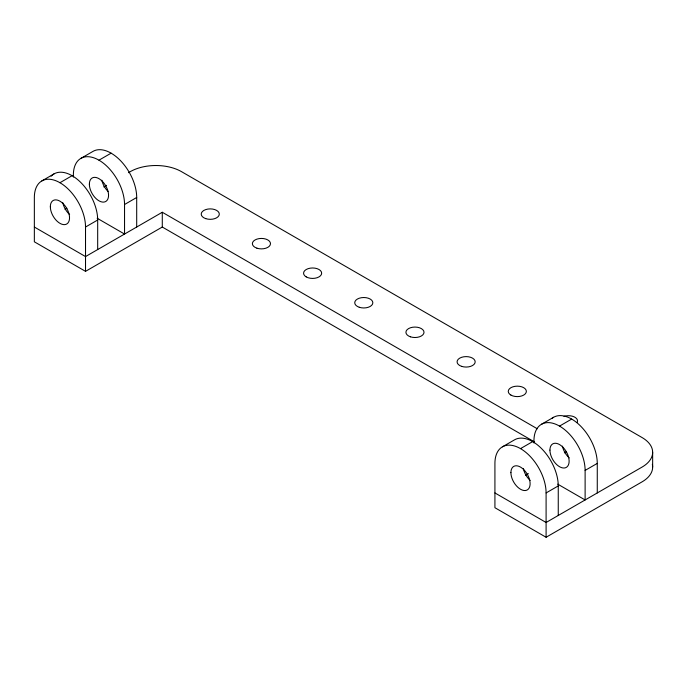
<?xml version="1.0" encoding="UTF-8"?>
<svg xmlns="http://www.w3.org/2000/svg" width="687" height="687" viewBox="0 0 687 687"><rect width="100%" height="100%" fill="white"/><g stroke="black" fill="none" stroke-linecap="round" stroke-linejoin="round"><path stroke-width="1.03" d="M41.847 180.921L53.998 173.905M80.868 158.396L93.02 151.372A36.188 20.893 60 0 1 120.903 161.067A36.188 20.893 60 0 1 136.696 197.487L136.696 227.036M534.555 441.956L162.287 227.036L85.523 271.348L34.35 241.807L34.35 197.487A36.188 20.893 60 0 1 59.941 182.716L72.092 175.7M73.372 177.066L73.372 174.962A36.188 20.893 60 0 1 98.962 160.183L111.114 153.167M65.033 209.32L66.888 208.247M103.806 186.933L106.545 185.353M128.478 172.686L130.307 171.638A36.188 20.893 0 0 1 181.48 171.638L642.053 437.542A36.188 20.893 0 0 1 642.053 467.091L546.096 522.489L494.923 492.94M85.523 271.348L85.523 227.028L97.683 220.012A36.188 20.893 60 0 0 79.786 181.505A36.188 20.893 60 0 0 51.13 176.198M97.133 218.226L124.545 234.052L124.545 204.503L136.696 197.487M537.337 428.791L162.287 212.257L85.523 256.577L34.35 227.036M502.42 446.833L514.572 439.817A36.188 20.893 60 0 1 542.455 449.504A36.188 20.893 60 0 1 558.256 485.924L558.256 515.473M541.442 424.3L553.593 417.284M652.341 464.36A36.188 20.893 0 0 1 642.053 481.862L546.096 537.26L494.923 507.719L494.923 463.399A36.188 20.893 60 0 1 520.514 448.62L532.665 441.604M533.945 442.978L533.945 440.865A36.188 20.893 60 0 1 559.536 426.095L571.687 419.079M525.607 475.224L528.389 473.626M564.379 452.845L566.2 451.788M546.096 537.26L546.096 492.94L558.256 485.924M557.707 484.129L585.118 499.956L585.118 470.415L597.269 463.399A36.188 20.893 60 0 0 580.438 425.914A36.188 20.893 60 0 0 552.09 418.314M652.65 452.321L652.65 467.091M597.269 463.399L597.269 492.94M162.287 212.257L162.287 227.036M97.683 220.012L97.683 249.561M563.967 416.399A9.043 5.221 0 0 1 573.997 416.777A9.043 5.221 0 0 1 577.226 422.273M530.184 480.419A13.568 7.832 60 0 1 523.4 468.671M98.962 160.183A36.188 20.893 60 0 1 124.545 204.503M108.031 191.424A13.568 7.832 60 0 1 101.848 180.226M569.205 457.894A13.568 7.832 60 0 1 562.421 446.138M520.514 448.62A36.188 20.893 60 0 1 546.096 492.94M559.536 426.095A36.188 20.893 60 0 1 585.118 470.415M59.941 182.716A36.188 20.893 60 0 1 85.523 227.028M69.61 214.507A13.568 7.832 60 0 1 62.826 202.759M510.913 395.077A9.043 5.221 0 0 0 526.053 392.732A9.043 5.221 0 0 0 514.975 386.334A9.043 5.221 0 0 0 510.913 395.077M461.612 366.36A9.043 5.221 0 0 0 475.181 361.834A9.043 5.221 0 0 0 461.612 357.309A9.043 5.221 0 0 0 461.612 366.36M205.739 218.629A9.043 5.221 0 0 0 219.308 214.104A9.043 5.221 0 0 0 205.739 209.587A9.043 5.221 0 0 0 205.739 218.629M410.44 336.81A9.043 5.221 0 0 0 424.008 332.285A9.043 5.221 0 0 0 410.44 327.768A9.043 5.221 0 0 0 410.44 336.81M359.267 307.269A9.043 5.221 0 0 0 372.835 302.744A9.043 5.221 0 0 0 359.267 298.218A9.043 5.221 0 0 0 359.267 307.269M306.213 276.887A9.043 5.221 0 0 0 321.353 274.551A9.043 5.221 0 0 0 310.275 268.153A9.043 5.221 0 0 0 306.213 276.887M256.912 248.179A9.043 5.221 0 0 0 270.489 243.653A9.043 5.221 0 0 0 256.912 239.128A9.043 5.221 0 0 0 256.912 248.179M510.913 472.63A13.568 7.832 60 0 0 525.306 490.535A13.568 7.832 60 0 0 525.306 471.342A13.568 7.832 60 0 0 510.913 472.63M549.935 450.097A13.568 7.832 60 0 0 564.328 468.002A13.568 7.832 60 0 0 564.328 448.817A13.568 7.832 60 0 0 549.935 450.097M89.362 184.193A13.568 7.832 60 0 0 103.754 202.098A13.568 7.832 60 0 0 103.754 182.905A13.568 7.832 60 0 0 89.362 184.193M50.34 206.718A13.568 7.832 60 0 0 64.733 224.623A13.568 7.832 60 0 0 64.733 205.43A13.568 7.832 60 0 0 50.34 206.718"/></g></svg>
